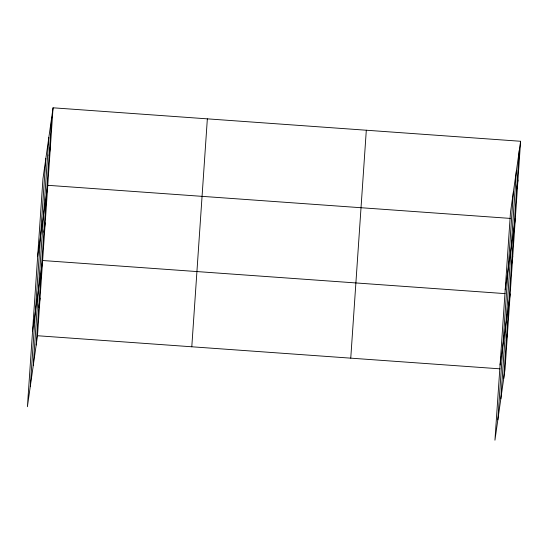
<?xml version="1.0" encoding="UTF-8"?>
<svg xmlns="http://www.w3.org/2000/svg" width="548" height="548" viewBox="0 0 548 548"><rect width="100%" height="100%" fill="white"/><g stroke="black" fill="none" stroke-linecap="round" stroke-linejoin="round"><path stroke-width="0.82" d="M30.298 386.367L45.854 158.441M33.284 365.393L48.84 137.466M36.182 345.028L51.738 117.101M53.06 107.805L42.956 178.799L27.4 406.726L37.504 335.739L53.06 107.805L520.6 141.274L505.044 369.201L494.94 440.195L510.496 212.261L520.6 141.274M191.793 346.781L207.35 118.854M350.754 358.159L366.311 130.232M497.837 419.83L513.394 191.903M500.824 398.855L516.38 170.928M503.722 378.49L519.278 150.563M49.094 155.851L50.416 146.556M37.668 256.3L47.772 185.306L510.277 218.405M43.881 232.208L45.203 222.913M32.531 331.513L42.634 260.519L505.146 293.625M38.75 307.421L40.073 298.126M516.634 189.313L517.956 180.018M505.208 289.762L515.312 218.768M511.421 265.67L512.743 256.375M500.077 364.975L510.181 293.981M506.29 340.883L507.612 331.588M37.504 335.739L500.016 368.838"/></g></svg>
